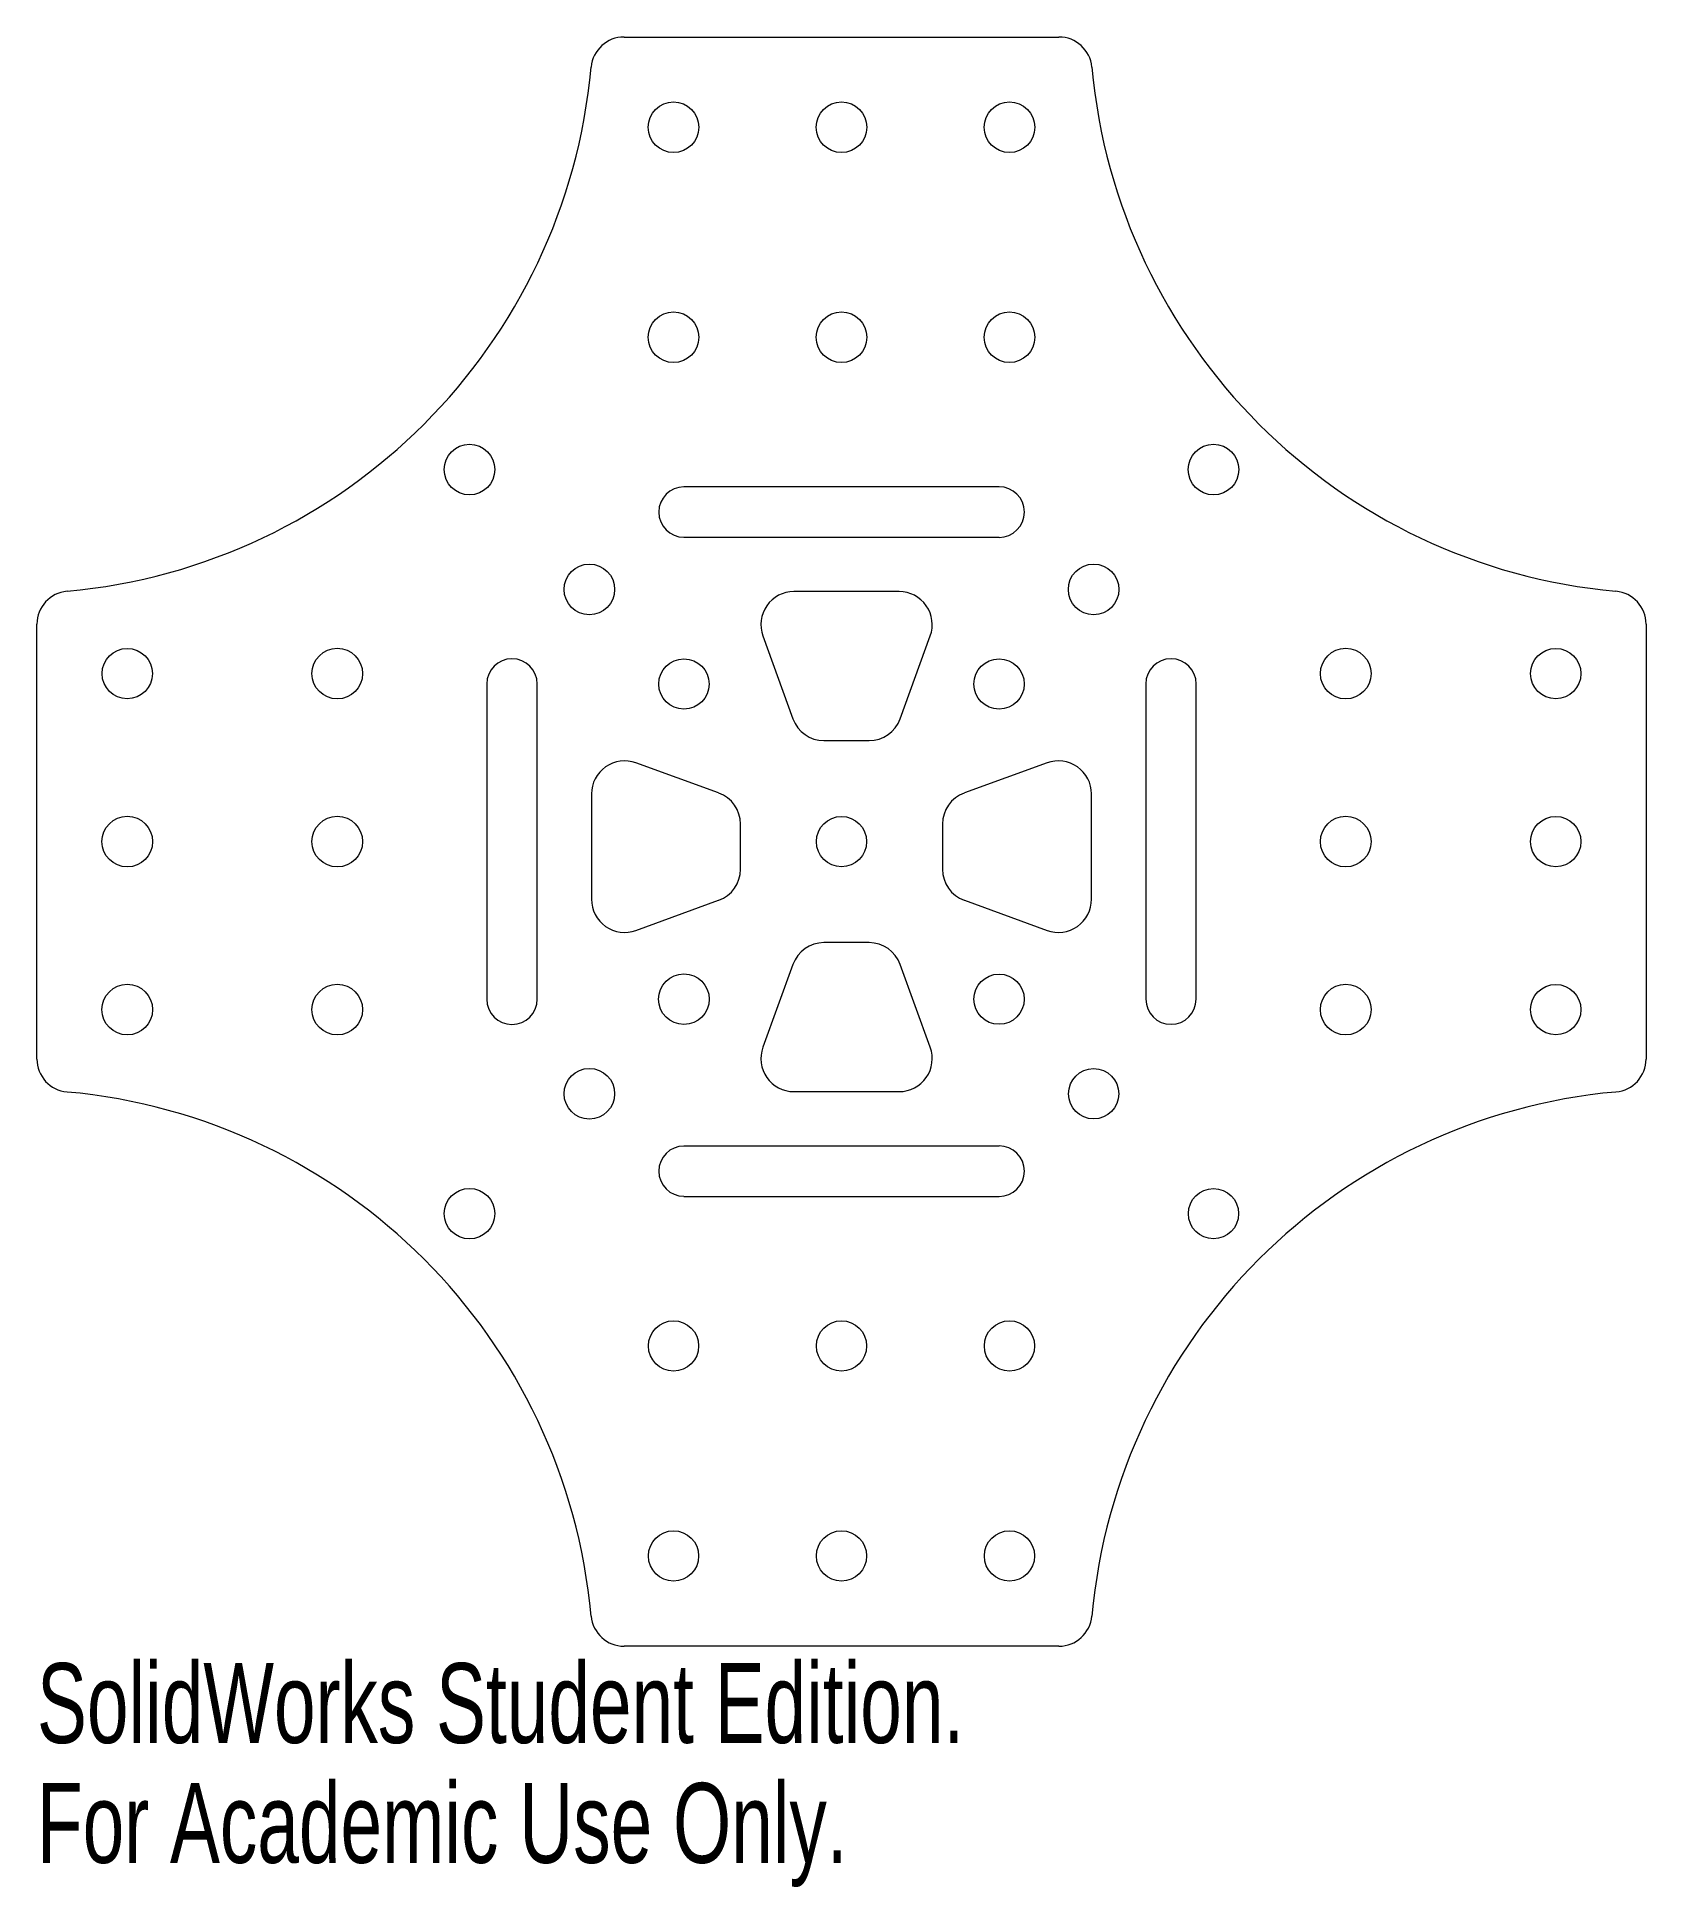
# Model space of a CAD drawing. Header units: millimetres. Extents: x -49 to 49, y -63 to 49.
import ezdxf

# ---------------------------------------------------------------- set-up
doc = ezdxf.new("R2010")
doc.units = ezdxf.units.MM
doc.styles.add('SLDTEXTSTYLE0', font='TXT', dxfattribs={"width": 0.7})

msp = doc.modelspace()

# ---------------------------------------------------------------- linework, layer by layer
at = {"color": 7, "linetype": 'Continuous', "lineweight": 15}
for p, q in [((-13.15, 48.66), (13.15, 48.66)), ((9.53, 21.46), (-9.53, 21.46)), ((-9.53, 18.41), (9.53, 18.41)), ((3.49, 15.12), (-2.88, 15.12)), ((-48.66, -13.15), (-48.66, 13.15)), ((-4.76, 12.44), (-2.94, 7.43)), ((3.55, 7.43), (5.37, 12.44)), ((48.66, 13.15), (48.66, -13.15)), ((-21.46, 9.53), (-21.46, -9.53)), ((-18.41, -9.53), (-18.41, 9.53)), ((18.41, 9.53), (18.41, -9.53)), ((21.46, -9.53), (21.46, 9.53)), ((-1.06, 6.11), (1.67, 6.11)), ((-7.43, 2.94), (-12.44, 4.76)), ((12.44, 4.76), (7.43, 2.94)), ((-15.12, 2.88), (-15.12, -3.49)), ((15.12, -3.49), (15.12, 2.88)), ((-6.11, -1.67), (-6.11, 1.06)), ((6.11, 1.06), (6.11, -1.67)), ((-12.44, -5.37), (-7.43, -3.55)), ((7.43, -3.55), (12.44, -5.37)), ((1.67, -6.11), (-1.06, -6.11)), ((-2.94, -7.43), (-4.76, -12.44)), ((5.37, -12.44), (3.55, -7.43)), ((-2.88, -15.12), (3.49, -15.12)), ((9.53, -18.41), (-9.53, -18.41)), ((-9.53, -21.46), (9.53, -21.46)), ((13.15, -48.66), (-13.15, -48.66))]:
    msp.add_line(p, q, dxfattribs=at)
for centre, radius in [((-10.16, 43.2), 1.53), ((0, 43.2), 1.53), ((10.16, 43.2), 1.53), ((-10.16, 30.5), 1.53), ((0, 30.5), 1.53), ((10.16, 30.5), 1.53), ((-22.5, 22.5), 1.53), ((22.5, 22.5), 1.53), ((-15.25, 15.25), 1.53), ((15.25, 15.25), 1.53), ((-43.2, 10.16), 1.52), ((-30.5, 10.16), 1.53), ((30.5, 10.16), 1.53), ((43.2, 10.16), 1.52), ((-9.53, 9.53), 1.52), ((9.53, 9.53), 1.52), ((-43.2, 0), 1.53), ((-30.5, 0), 1.53), ((0, 0), 1.52), ((30.5, 0), 1.53), ((43.2, 0), 1.52), ((-43.2, -10.16), 1.53), ((-30.5, -10.16), 1.53), ((-9.53, -9.53), 1.53), ((9.53, -9.53), 1.52), ((30.5, -10.16), 1.53), ((43.2, -10.16), 1.52), ((-15.25, -15.25), 1.53), ((15.25, -15.25), 1.52), ((-22.5, -22.5), 1.53), ((22.5, -22.5), 1.52), ((-10.16, -30.5), 1.52), ((0, -30.5), 1.52), ((10.16, -30.5), 1.52), ((-10.16, -43.2), 1.52), ((0, -43.2), 1.52), ((10.16, -43.2), 1.52)]:
    msp.add_circle(centre, radius, dxfattribs=at)
for centre, radius, start, end in [((-13.15, 46.66), 2, 90, 174.8208), ((13.15, 46.66), 2, 5.1792, 90), ((-50, 50), 35, 275.1792, 354.8208), ((50, 50), 35, 185.1792, 264.8208), ((-9.53, 19.93), 1.52, 90, 270), ((9.53, 19.93), 1.53, 270, 90), ((-46.66, 13.15), 2, 95.1792, 180), ((-2.88, 13.12), 2, 90, 200), ((3.49, 13.12), 2, 340, 90), ((46.66, 13.15), 2, 0, 84.8208), ((-19.93, 9.53), 1.53, 0, 180), ((19.93, 9.53), 1.53, 0, 180), ((-1.06, 8.11), 2, 200, 270), ((1.67, 8.11), 2, 270, 340), ((-13.12, 2.88), 2, 70, 180), ((13.12, 2.88), 2, 0, 110), ((-8.11, 1.06), 2, 0, 70), ((8.11, 1.06), 2, 110, 180), ((-8.11, -1.67), 2, 290, 0), ((8.11, -1.67), 2, 180, 250), ((-13.12, -3.49), 2, 180, 290), ((13.12, -3.49), 2, 250, 0), ((-1.06, -8.11), 2, 90, 160), ((1.67, -8.11), 2, 20, 90), ((-19.93, -9.53), 1.53, 180, 0), ((19.93, -9.53), 1.52, 180, 0), ((-46.66, -13.15), 2, 180, 264.8208), ((-2.88, -13.12), 2, 160, 270), ((3.49, -13.12), 2, 270, 20), ((46.66, -13.15), 2, 275.1792, 0), ((-50, -50), 35, 5.1792, 84.8208), ((50, -50), 35, 95.1792, 174.8208), ((-9.53, -19.93), 1.52, 90, 270), ((9.53, -19.93), 1.53, 270, 90), ((-13.15, -46.66), 2, 185.1792, 270), ((13.15, -46.66), 2, 270, 354.8208)]:
    msp.add_arc(centre, radius, start, end, dxfattribs=at)

# ---------------------------------------------------------------- texts
at = {"color": 7, "linetype": 'Continuous', "char_height": 4.8336, "attachment_point": 1, "style": 'SLDTEXTSTYLE0'}
for s, insert in [('SolidWorks Student Edition.', (-48.66, -49.68)), ('For Academic Use Only.', (-48.66, -56.93))]:
    msp.add_mtext(s, dxfattribs=dict(at, insert=insert))

doc.saveas('drawing.dxf')
